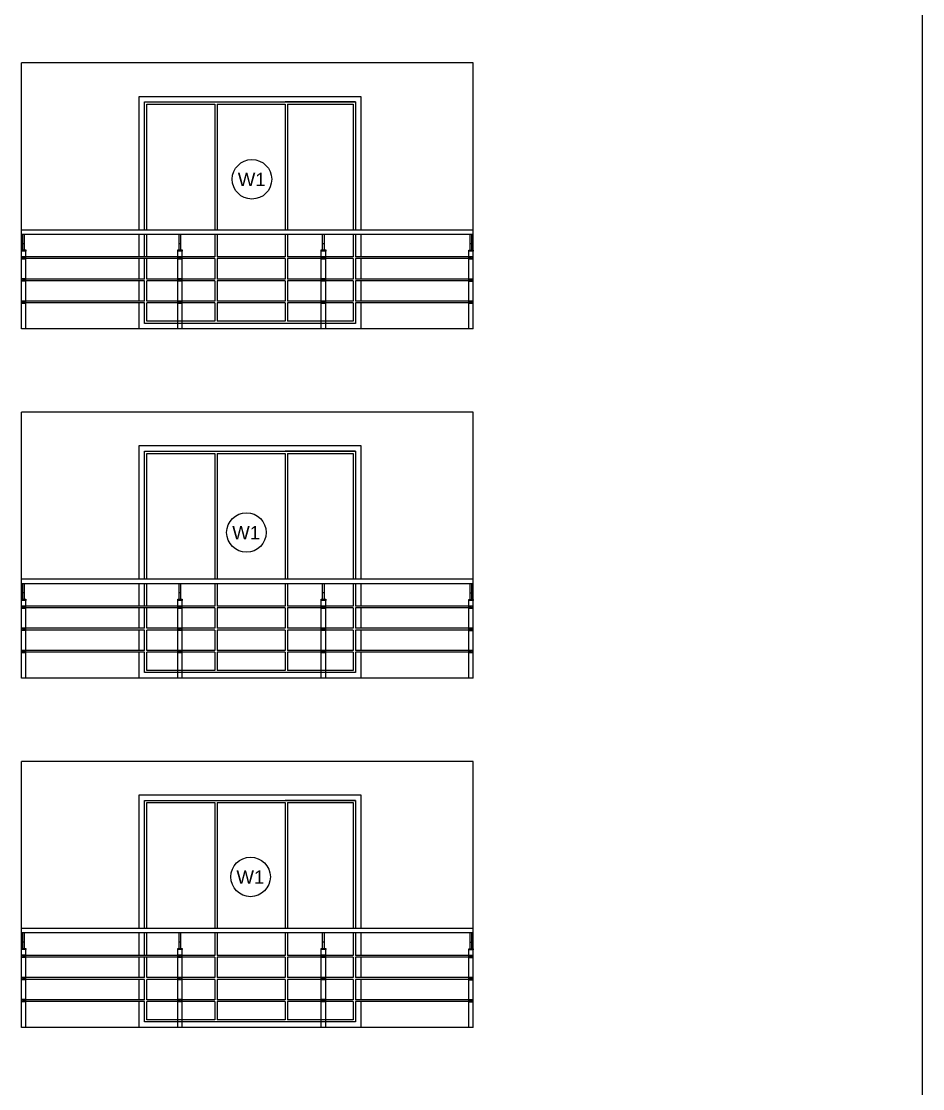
# Model space of a CAD drawing. Header units: millimetres. Extents: x -1932176 to 78768, y -1967 to 1266654.
# Drawn here: x -511898 to -503771, y 486686 to 496312 of the extents above; entities that cross this region are included whole.
import ezdxf

# ---------------------------------------------------------------- set-up
doc = ezdxf.new("R2010")
doc.units = ezdxf.units.MM
doc.layers.add('railing', color=212, linetype='Continuous', lineweight=25)
doc.styles.get("Standard").update_dxf_attribs({"font": 'arial.ttf'})

# ---------------------------------------------------------------- blocks, each defined once
blk = doc.blocks.new('ригеледержатель')
at = {"layer": 'railing', "ltscale": 10}
blk.add_lwpolyline([(148239.9, 1192434.6), (148269.9, 1192434.6), (148269.9, 1192416.6), (148239.9, 1192416.6)], close=True, dxfattribs=at)
blk.add_circle((148254.9, 1192425.6), 3, dxfattribs=at)

msp = doc.modelspace()

# ---------------------------------------------------------------- linework, layer by layer
at = {"ltscale": 30}
for p, q in [((-503771.3111, 480487.50621), (-503771.3111, 507037.50621)), ((-511897.6981, 493537.50621), (-511897.6981, 495937.03521)), ((-507822.6981, 495937.03521), (-511897.6981, 495937.03521)), ((-507822.6981, 493537.50621), (-507822.6981, 495937.03521)), ((-510786.01307, 495585.00621), (-508886.01307, 495585.00621)), ((-510786.01307, 495585.00621), (-510153.01307, 495585.00621)), ((-510153.01307, 495565.00621), (-510153.01307, 494429.53521)), ((-510133.01307, 495565.00621), (-510133.01307, 494429.53521)), ((-508886.01307, 495585.00621), (-509519.01307, 495585.00621)), ((-509519.01307, 495565.00621), (-509519.01307, 494429.53521)), ((-509499.01307, 495565.00621), (-509499.01307, 494429.53521)), ((-508886.01307, 495585.00621), (-508886.01307, 495110.30825)), ((-507822.6981, 494429.53521), (-511897.6981, 494429.53521)), ((-507822.6981, 494389.53521), (-511897.6981, 494389.53521)), ((-510153.01307, 494389.53521), (-510153.01307, 494187.53521)), ((-510133.01307, 494389.53521), (-510133.01307, 494187.53521)), ((-509519.01307, 494389.53521), (-509519.01307, 494187.53521)), ((-509499.01307, 494389.53521), (-509499.01307, 494187.53521)), ((-510153.01307, 494187.53521), (-511897.6981, 494187.53521)), ((-510153.01307, 494171.53521), (-511897.6981, 494171.53521)), ((-510153.01307, 494171.53521), (-510153.01307, 493987.53521)), ((-509519.01307, 494187.53521), (-510133.01307, 494187.53521)), ((-510133.01307, 494171.53521), (-510133.01307, 493987.53521)), ((-509519.01307, 494171.53521), (-510133.01307, 494171.53521)), ((-509519.01307, 494171.53521), (-509519.01307, 493987.53521)), ((-508906.01307, 494187.53521), (-509499.01307, 494187.53521)), ((-509499.01307, 494171.53521), (-509499.01307, 493987.53521)), ((-508906.01307, 494171.53521), (-509499.01307, 494171.53521)), ((-507822.6981, 494187.53521), (-508886.01307, 494187.53521)), ((-507822.6981, 494171.53521), (-508886.01307, 494171.53521)), ((-510786.01307, 493987.53521), (-511897.6981, 493987.53521)), ((-510786.01307, 493971.53521), (-511897.6981, 493971.53521)), ((-510153.01307, 493987.53521), (-510766.01307, 493987.53521)), ((-510153.01307, 493971.53521), (-510766.01307, 493971.53521)), ((-510153.01307, 493971.53521), (-510153.01307, 493787.53521)), ((-509519.01307, 493987.53521), (-510133.01307, 493987.53521)), ((-510133.01307, 493971.53521), (-510133.01307, 493787.53521)), ((-509519.01307, 493971.53521), (-510133.01307, 493971.53521)), ((-509519.01307, 493971.53521), (-509519.01307, 493787.53521)), ((-508906.01307, 493987.53521), (-509499.01307, 493987.53521)), ((-509499.01307, 493971.53521), (-509499.01307, 493787.53521)), ((-508906.01307, 493971.53521), (-509499.01307, 493971.53521)), ((-507822.6981, 493987.53521), (-508886.01307, 493987.53521)), ((-507822.6981, 493971.53521), (-508886.01307, 493971.53521)), ((-510786.01307, 493787.53521), (-511897.6981, 493787.53521)), ((-510786.01307, 493771.53521), (-511897.6981, 493771.53521)), ((-510153.01307, 493787.53521), (-510766.01307, 493787.53521)), ((-510153.01307, 493771.53521), (-510766.01307, 493771.53521)), ((-510153.01307, 493771.53521), (-510153.01307, 493607.50621)), ((-509519.01307, 493787.53521), (-510133.01307, 493787.53521)), ((-510133.01307, 493771.53521), (-510133.01307, 493607.50621)), ((-509519.01307, 493771.53521), (-510133.01307, 493771.53521)), ((-509519.01307, 493771.53521), (-509519.01307, 493607.50621)), ((-508906.01307, 493787.53521), (-509499.01307, 493787.53521)), ((-509499.01307, 493771.53521), (-509499.01307, 493607.50621)), ((-508906.01307, 493771.53521), (-509499.01307, 493771.53521)), ((-507822.6981, 493787.53521), (-508886.01307, 493787.53521)), ((-507822.6981, 493771.53521), (-508886.01307, 493771.53521)), ((-507822.6981, 493537.50621), (-511897.6981, 493537.50621)), ((-511897.6981, 490387.50621), (-511897.6981, 492787.03521)), ((-507822.6981, 492787.03521), (-511897.6981, 492787.03521)), ((-507822.6981, 490387.50621), (-507822.6981, 492787.03521)), ((-510786.01307, 492435.00621), (-508886.01307, 492435.00621)), ((-510786.01307, 492435.00621), (-510153.01307, 492435.00621)), ((-510153.01307, 492415.00621), (-510153.01307, 491279.53521)), ((-510133.01307, 492415.00621), (-510133.01307, 491279.53521)), ((-508886.01307, 492435.00621), (-509519.01307, 492435.00621)), ((-509519.01307, 492415.00621), (-509519.01307, 491279.53521)), ((-509499.01307, 492415.00621), (-509499.01307, 491279.53521)), ((-508886.01307, 492435.00621), (-508886.01307, 491960.30825)), ((-507822.6981, 491279.53521), (-511897.6981, 491279.53521)), ((-507822.6981, 491239.53521), (-511897.6981, 491239.53521)), ((-510153.01307, 491239.53521), (-510153.01307, 491037.53521)), ((-510133.01307, 491239.53521), (-510133.01307, 491037.53521)), ((-509519.01307, 491239.53521), (-509519.01307, 491037.53521)), ((-509499.01307, 491239.53521), (-509499.01307, 491037.53521)), ((-510153.01307, 491037.53521), (-511897.6981, 491037.53521)), ((-509519.01307, 491037.53521), (-510133.01307, 491037.53521)), ((-508906.01307, 491037.53521), (-509499.01307, 491037.53521)), ((-507822.6981, 491037.53521), (-508886.01307, 491037.53521)), ((-510153.01307, 491021.53521), (-511897.6981, 491021.53521)), ((-510153.01307, 491021.53521), (-510153.01307, 490837.53521)), ((-510133.01307, 491021.53521), (-510133.01307, 490837.53521)), ((-509519.01307, 491021.53521), (-510133.01307, 491021.53521)), ((-509519.01307, 491021.53521), (-509519.01307, 490837.53521)), ((-509499.01307, 491021.53521), (-509499.01307, 490837.53521)), ((-508906.01307, 491021.53521), (-509499.01307, 491021.53521)), ((-507822.6981, 491021.53521), (-508886.01307, 491021.53521)), ((-510786.01307, 490837.53521), (-511897.6981, 490837.53521)), ((-510153.01307, 490837.53521), (-510766.01307, 490837.53521)), ((-509519.01307, 490837.53521), (-510133.01307, 490837.53521)), ((-508906.01307, 490837.53521), (-509499.01307, 490837.53521)), ((-507822.6981, 490837.53521), (-508886.01307, 490837.53521)), ((-510786.01307, 490821.53521), (-511897.6981, 490821.53521)), ((-510153.01307, 490821.53521), (-510766.01307, 490821.53521)), ((-510153.01307, 490821.53521), (-510153.01307, 490637.53521)), ((-510133.01307, 490821.53521), (-510133.01307, 490637.53521)), ((-509519.01307, 490821.53521), (-510133.01307, 490821.53521)), ((-509519.01307, 490821.53521), (-509519.01307, 490637.53521)), ((-509499.01307, 490821.53521), (-509499.01307, 490637.53521)), ((-508906.01307, 490821.53521), (-509499.01307, 490821.53521)), ((-507822.6981, 490821.53521), (-508886.01307, 490821.53521)), ((-510786.01307, 490637.53521), (-511897.6981, 490637.53521)), ((-510786.01307, 490621.53521), (-511897.6981, 490621.53521)), ((-510153.01307, 490637.53521), (-510766.01307, 490637.53521)), ((-510153.01307, 490621.53521), (-510766.01307, 490621.53521)), ((-510153.01307, 490621.53521), (-510153.01307, 490457.50621)), ((-509519.01307, 490637.53521), (-510133.01307, 490637.53521)), ((-510133.01307, 490621.53521), (-510133.01307, 490457.50621)), ((-509519.01307, 490621.53521), (-510133.01307, 490621.53521)), ((-509519.01307, 490621.53521), (-509519.01307, 490457.50621)), ((-508906.01307, 490637.53521), (-509499.01307, 490637.53521)), ((-509499.01307, 490621.53521), (-509499.01307, 490457.50621)), ((-508906.01307, 490621.53521), (-509499.01307, 490621.53521)), ((-507822.6981, 490637.53521), (-508886.01307, 490637.53521)), ((-507822.6981, 490621.53521), (-508886.01307, 490621.53521)), ((-507822.6981, 490387.50621), (-511897.6981, 490387.50621)), ((-511897.6981, 487237.50621), (-511897.6981, 489637.03521)), ((-507822.6981, 489637.03521), (-511897.6981, 489637.03521)), ((-507822.6981, 487237.50621), (-507822.6981, 489637.03521)), ((-510786.01307, 489285.00621), (-508886.01307, 489285.00621)), ((-510786.01307, 489285.00621), (-510153.01307, 489285.00621)), ((-510153.01307, 489265.00621), (-510153.01307, 488129.53521)), ((-510133.01307, 489265.00621), (-510133.01307, 488129.53521)), ((-508886.01307, 489285.00621), (-509519.01307, 489285.00621)), ((-509519.01307, 489265.00621), (-509519.01307, 488129.53521)), ((-509499.01307, 489265.00621), (-509499.01307, 488129.53521)), ((-508886.01307, 489285.00621), (-508886.01307, 488810.30825)), ((-507822.6981, 488129.53521), (-511897.6981, 488129.53521)), ((-507822.6981, 488089.53521), (-511897.6981, 488089.53521)), ((-510153.01307, 488089.53521), (-510153.01307, 487887.53521)), ((-510133.01307, 488089.53521), (-510133.01307, 487887.53521)), ((-509519.01307, 488089.53521), (-509519.01307, 487887.53521)), ((-509499.01307, 488089.53521), (-509499.01307, 487887.53521)), ((-510153.01307, 487887.53521), (-511897.6981, 487887.53521)), ((-510153.01307, 487871.53521), (-511897.6981, 487871.53521)), ((-510153.01307, 487871.53521), (-510153.01307, 487687.53521)), ((-509519.01307, 487887.53521), (-510133.01307, 487887.53521)), ((-510133.01307, 487871.53521), (-510133.01307, 487687.53521)), ((-509519.01307, 487871.53521), (-510133.01307, 487871.53521)), ((-509519.01307, 487871.53521), (-509519.01307, 487687.53521)), ((-508906.01307, 487887.53521), (-509499.01307, 487887.53521)), ((-509499.01307, 487871.53521), (-509499.01307, 487687.53521)), ((-508906.01307, 487871.53521), (-509499.01307, 487871.53521)), ((-507822.6981, 487887.53521), (-508886.01307, 487887.53521)), ((-507822.6981, 487871.53521), (-508886.01307, 487871.53521)), ((-510786.01307, 487687.53521), (-511897.6981, 487687.53521)), ((-510786.01307, 487671.53521), (-511897.6981, 487671.53521)), ((-510153.01307, 487687.53521), (-510766.01307, 487687.53521)), ((-510153.01307, 487671.53521), (-510766.01307, 487671.53521)), ((-510153.01307, 487671.53521), (-510153.01307, 487487.53521)), ((-509519.01307, 487687.53521), (-510133.01307, 487687.53521)), ((-510133.01307, 487671.53521), (-510133.01307, 487487.53521)), ((-509519.01307, 487671.53521), (-510133.01307, 487671.53521)), ((-509519.01307, 487671.53521), (-509519.01307, 487487.53521)), ((-508906.01307, 487687.53521), (-509499.01307, 487687.53521)), ((-509499.01307, 487671.53521), (-509499.01307, 487487.53521)), ((-508906.01307, 487671.53521), (-509499.01307, 487671.53521)), ((-507822.6981, 487687.53521), (-508886.01307, 487687.53521)), ((-507822.6981, 487671.53521), (-508886.01307, 487671.53521)), ((-510786.01307, 487487.53521), (-511897.6981, 487487.53521)), ((-510786.01307, 487471.53521), (-511897.6981, 487471.53521)), ((-510153.01307, 487487.53521), (-510766.01307, 487487.53521)), ((-510153.01307, 487471.53521), (-510766.01307, 487471.53521)), ((-510153.01307, 487471.53521), (-510153.01307, 487307.50621)), ((-509519.01307, 487487.53521), (-510133.01307, 487487.53521)), ((-510133.01307, 487471.53521), (-510133.01307, 487307.50621)), ((-509519.01307, 487471.53521), (-510133.01307, 487471.53521)), ((-509519.01307, 487471.53521), (-509519.01307, 487307.50621)), ((-508906.01307, 487487.53521), (-509499.01307, 487487.53521)), ((-509499.01307, 487471.53521), (-509499.01307, 487307.50621)), ((-508906.01307, 487471.53521), (-509499.01307, 487471.53521)), ((-507822.6981, 487487.53521), (-508886.01307, 487487.53521)), ((-507822.6981, 487471.53521), (-508886.01307, 487471.53521)), ((-507822.6981, 487237.50621), (-511897.6981, 487237.50621))]:
    msp.add_line(p, q, dxfattribs=at)
at = {"ltscale": 10}
for p, q in [((-511885.6981, 494249.53521), (-511885.6981, 494389.53521)), ((-511869.6981, 494249.53521), (-511869.6981, 494389.53521)), ((-510474.89886, 494249.53521), (-510474.89886, 494389.53521)), ((-510458.89886, 494249.53521), (-510458.89886, 494389.53521)), ((-509180.99585, 494249.53521), (-509180.99585, 494389.53521)), ((-509164.99585, 494249.53521), (-509164.99585, 494389.53521)), ((-507850.6981, 494247.50621), (-507850.6981, 494389.53521)), ((-507834.6981, 494247.50621), (-507834.6981, 494389.53521)), ((-511897.6981, 494187.53521), (-511897.6981, 494239.53521)), ((-511857.6981, 494187.53521), (-511857.6981, 494239.53521)), ((-510486.89886, 494187.53521), (-510486.89886, 494239.53521)), ((-510446.89886, 494187.53521), (-510446.89886, 494239.53521)), ((-509192.99585, 494187.53521), (-509192.99585, 494239.53521)), ((-509152.99585, 494187.53521), (-509152.99585, 494239.53521)), ((-507862.6981, 494185.50621), (-507862.6981, 494237.50621)), ((-507822.6981, 494185.50621), (-507822.6981, 494237.50621)), ((-511897.6981, 493987.53521), (-511897.6981, 494187.53521)), ((-511857.6981, 493987.53521), (-511857.6981, 494171.53521)), ((-510486.89886, 493987.53521), (-510486.89886, 494187.53521)), ((-510446.89886, 493987.53521), (-510446.89886, 494171.53521)), ((-509192.99585, 493987.53521), (-509192.99585, 494187.53521)), ((-509152.99585, 493987.53521), (-509152.99585, 494171.53521)), ((-507862.6981, 493985.50621), (-507862.6981, 494185.50621)), ((-507822.6981, 493985.50621), (-507822.6981, 494169.50621)), ((-511897.6981, 493787.53521), (-511897.6981, 493987.53521)), ((-511857.6981, 493787.53521), (-511857.6981, 493971.53521)), ((-510486.89886, 493787.53521), (-510486.89886, 493987.53521)), ((-510446.89886, 493787.53521), (-510446.89886, 493971.53521)), ((-509192.99585, 493787.53521), (-509192.99585, 493987.53521)), ((-509152.99585, 493787.53521), (-509152.99585, 493971.53521)), ((-507862.6981, 493785.50621), (-507862.6981, 493985.50621)), ((-507822.6981, 493785.50621), (-507822.6981, 493969.50621)), ((-511897.6981, 493537.50621), (-511897.6981, 493787.53521)), ((-511857.6981, 493539.53521), (-511857.6981, 493771.53521)), ((-510486.89886, 493537.50621), (-510486.89886, 493787.53521)), ((-510446.89886, 493539.53521), (-510446.89886, 493771.53521)), ((-509192.99585, 493537.50621), (-509192.99585, 493787.53521)), ((-509152.99585, 493539.53521), (-509152.99585, 493771.53521)), ((-507862.6981, 493537.50621), (-507862.6981, 493785.50621)), ((-507822.6981, 493537.50621), (-507822.6981, 493769.50621)), ((-511885.6981, 491099.53521), (-511885.6981, 491239.53521)), ((-511869.6981, 491099.53521), (-511869.6981, 491239.53521)), ((-510474.89886, 491099.53521), (-510474.89886, 491239.53521)), ((-510458.89886, 491099.53521), (-510458.89886, 491239.53521)), ((-509180.99585, 491099.53521), (-509180.99585, 491239.53521)), ((-509164.99585, 491099.53521), (-509164.99585, 491239.53521)), ((-507850.6981, 491097.50621), (-507850.6981, 491239.53521)), ((-507834.6981, 491097.50621), (-507834.6981, 491239.53521)), ((-511897.6981, 491037.53521), (-511897.6981, 491089.53521)), ((-511897.6981, 490837.53521), (-511897.6981, 491037.53521)), ((-511857.6981, 491037.53521), (-511857.6981, 491089.53521)), ((-510486.89886, 491037.53521), (-510486.89886, 491089.53521)), ((-510486.89886, 490837.53521), (-510486.89886, 491037.53521)), ((-510446.89886, 491037.53521), (-510446.89886, 491089.53521)), ((-509192.99585, 491037.53521), (-509192.99585, 491089.53521)), ((-509192.99585, 490837.53521), (-509192.99585, 491037.53521)), ((-509152.99585, 491037.53521), (-509152.99585, 491089.53521)), ((-507862.6981, 491035.50621), (-507862.6981, 491087.50621)), ((-507862.6981, 490835.50621), (-507862.6981, 491035.50621)), ((-507822.6981, 491035.50621), (-507822.6981, 491087.50621)), ((-511857.6981, 490837.53521), (-511857.6981, 491021.53521)), ((-510446.89886, 490837.53521), (-510446.89886, 491021.53521)), ((-509152.99585, 490837.53521), (-509152.99585, 491021.53521)), ((-507822.6981, 490835.50621), (-507822.6981, 491019.50621)), ((-511897.6981, 490637.53521), (-511897.6981, 490837.53521)), ((-510486.89886, 490637.53521), (-510486.89886, 490837.53521)), ((-509192.99585, 490637.53521), (-509192.99585, 490837.53521)), ((-511857.6981, 490637.53521), (-511857.6981, 490821.53521)), ((-510446.89886, 490637.53521), (-510446.89886, 490821.53521)), ((-509152.99585, 490637.53521), (-509152.99585, 490821.53521)), ((-507862.6981, 490635.50621), (-507862.6981, 490835.50621)), ((-507822.6981, 490635.50621), (-507822.6981, 490819.50621)), ((-511897.6981, 490387.50621), (-511897.6981, 490637.53521)), ((-511857.6981, 490389.53521), (-511857.6981, 490621.53521)), ((-510486.89886, 490387.50621), (-510486.89886, 490637.53521)), ((-510446.89886, 490389.53521), (-510446.89886, 490621.53521)), ((-509192.99585, 490387.50621), (-509192.99585, 490637.53521)), ((-509152.99585, 490389.53521), (-509152.99585, 490621.53521)), ((-507862.6981, 490387.50621), (-507862.6981, 490635.50621)), ((-507822.6981, 490387.50621), (-507822.6981, 490619.50621)), ((-511885.6981, 487949.53521), (-511885.6981, 488089.53521)), ((-511869.6981, 487949.53521), (-511869.6981, 488089.53521)), ((-510474.89886, 487949.53521), (-510474.89886, 488089.53521)), ((-510458.89886, 487949.53521), (-510458.89886, 488089.53521)), ((-509180.99585, 487949.53521), (-509180.99585, 488089.53521)), ((-509164.99585, 487949.53521), (-509164.99585, 488089.53521)), ((-507850.6981, 487947.50621), (-507850.6981, 488089.53521)), ((-507834.6981, 487947.50621), (-507834.6981, 488089.53521)), ((-511897.6981, 487887.53521), (-511897.6981, 487939.53521)), ((-511897.6981, 487687.53521), (-511897.6981, 487887.53521)), ((-511857.6981, 487887.53521), (-511857.6981, 487939.53521)), ((-511857.6981, 487687.53521), (-511857.6981, 487871.53521)), ((-510486.89886, 487887.53521), (-510486.89886, 487939.53521)), ((-510486.89886, 487687.53521), (-510486.89886, 487887.53521)), ((-510446.89886, 487887.53521), (-510446.89886, 487939.53521)), ((-510446.89886, 487687.53521), (-510446.89886, 487871.53521)), ((-509192.99585, 487887.53521), (-509192.99585, 487939.53521)), ((-509192.99585, 487687.53521), (-509192.99585, 487887.53521)), ((-509152.99585, 487887.53521), (-509152.99585, 487939.53521)), ((-509152.99585, 487687.53521), (-509152.99585, 487871.53521)), ((-507862.6981, 487885.50621), (-507862.6981, 487937.50621)), ((-507862.6981, 487685.50621), (-507862.6981, 487885.50621)), ((-507822.6981, 487885.50621), (-507822.6981, 487937.50621)), ((-507822.6981, 487685.50621), (-507822.6981, 487869.50621)), ((-511897.6981, 487487.53521), (-511897.6981, 487687.53521)), ((-511857.6981, 487487.53521), (-511857.6981, 487671.53521)), ((-510486.89886, 487487.53521), (-510486.89886, 487687.53521)), ((-510446.89886, 487487.53521), (-510446.89886, 487671.53521)), ((-509192.99585, 487487.53521), (-509192.99585, 487687.53521)), ((-509152.99585, 487487.53521), (-509152.99585, 487671.53521)), ((-507862.6981, 487485.50621), (-507862.6981, 487685.50621)), ((-507822.6981, 487485.50621), (-507822.6981, 487669.50621)), ((-511897.6981, 487237.50621), (-511897.6981, 487487.53521)), ((-511857.6981, 487239.53521), (-511857.6981, 487471.53521)), ((-510486.89886, 487237.50621), (-510486.89886, 487487.53521)), ((-510446.89886, 487239.53521), (-510446.89886, 487471.53521)), ((-509192.99585, 487237.50621), (-509192.99585, 487487.53521)), ((-509152.99585, 487239.53521), (-509152.99585, 487471.53521)), ((-507862.6981, 487237.50621), (-507862.6981, 487485.50621)), ((-507822.6981, 487237.50621), (-507822.6981, 487469.50621))]:
    msp.add_line(p, q, dxfattribs=at)
at = {"ltscale": 100}
for p, q in [((-511885.6981, 494309.53521), (-511869.6981, 494309.53521)), ((-510474.89886, 494309.53521), (-510458.89886, 494309.53521)), ((-509180.99585, 494309.53521), (-509164.99585, 494309.53521)), ((-507850.6981, 494307.50621), (-507834.6981, 494307.50621)), ((-511885.6981, 491159.53521), (-511869.6981, 491159.53521)), ((-510474.89886, 491159.53521), (-510458.89886, 491159.53521)), ((-509180.99585, 491159.53521), (-509164.99585, 491159.53521)), ((-507850.6981, 491157.50621), (-507834.6981, 491157.50621)), ((-511885.6981, 488009.53521), (-511869.6981, 488009.53521)), ((-510474.89886, 488009.53521), (-510458.89886, 488009.53521)), ((-509180.99585, 488009.53521), (-509164.99585, 488009.53521)), ((-507850.6981, 488007.50621), (-507834.6981, 488007.50621))]:
    msp.add_line(p, q, dxfattribs=at)
for p, q in [((-511857.6981, 493537.50621), (-511857.6981, 494249.53521)), ((-510446.89886, 493537.50621), (-510446.89886, 494249.53521)), ((-509152.99585, 493537.50621), (-509152.99585, 494249.53521)), ((-507822.6981, 493537.50621), (-507822.6981, 494247.50621)), ((-511857.6981, 490387.50621), (-511857.6981, 491099.53521)), ((-510446.89886, 490387.50621), (-510446.89886, 491099.53521)), ((-509152.99585, 490387.50621), (-509152.99585, 491099.53521)), ((-507822.6981, 490387.50621), (-507822.6981, 491097.50621)), ((-511857.6981, 487237.50621), (-511857.6981, 487949.53521)), ((-510446.89886, 487237.50621), (-510446.89886, 487949.53521)), ((-509152.99585, 487237.50621), (-509152.99585, 487949.53521)), ((-507822.6981, 487237.50621), (-507822.6981, 487947.50621))]:
    msp.add_line(p, q)
at = {"linetype": 'ByBlock', "lineweight": 20}
for p, q in [((-511857.6981, 493537.50621), (-511897.6981, 493537.50621)), ((-510446.89886, 493537.50621), (-510486.89886, 493537.50621)), ((-509152.99585, 493537.50621), (-509192.99585, 493537.50621)), ((-507822.6981, 493537.50621), (-507862.6981, 493537.50621)), ((-511857.6981, 490387.50621), (-511897.6981, 490387.50621)), ((-510446.89886, 490387.50621), (-510486.89886, 490387.50621)), ((-509152.99585, 490387.50621), (-509192.99585, 490387.50621)), ((-507822.6981, 490387.50621), (-507862.6981, 490387.50621)), ((-511857.6981, 487237.50621), (-511897.6981, 487237.50621)), ((-510446.89886, 487237.50621), (-510486.89886, 487237.50621)), ((-509152.99585, 487237.50621), (-509192.99585, 487237.50621)), ((-507822.6981, 487237.50621), (-507862.6981, 487237.50621))]:
    msp.add_line(p, q, dxfattribs=at)
at = {"ltscale": 30}
for points in [[(-510836.01307, 494429.53521), (-510836.01307, 495635.00621), (-508836.01307, 495635.00621), (-508836.01307, 494429.53521)], [(-510786.01307, 494429.53521), (-510786.01307, 495585.00621), (-508886.01307, 495585.00621), (-508886.01307, 494429.53521)], [(-510766.01307, 494429.53521), (-510766.01307, 495565.00621), (-510153.01307, 495565.00621)], [(-510133.01307, 495565.00621), (-509519.01307, 495565.00621)], [(-509499.01307, 495565.00621), (-508906.01307, 495565.00621), (-508906.01307, 494429.53521)], [(-510836.01307, 494187.53521), (-510836.01307, 494389.53521)], [(-510786.01307, 494187.53521), (-510786.01307, 494389.53521)], [(-510766.01307, 494187.53521), (-510766.01307, 494389.53521)], [(-508906.01307, 494389.53521), (-508906.01307, 494187.53521)], [(-508886.01307, 494389.53521), (-508886.01307, 494187.53521)], [(-508836.01307, 494389.53521), (-508836.01307, 494187.53521)], [(-510836.01307, 493987.53521), (-510836.01307, 494171.53521)], [(-510786.01307, 493987.53521), (-510786.01307, 494171.53521)], [(-510766.01307, 493987.53521), (-510766.01307, 494171.53521)], [(-508906.01307, 494171.53521), (-508906.01307, 493987.53521)], [(-508886.01307, 494171.53521), (-508886.01307, 493987.53521)], [(-508836.01307, 494171.53521), (-508836.01307, 493987.53521)], [(-510836.01307, 493787.53521), (-510836.01307, 493971.53521)], [(-510786.01307, 493787.53521), (-510786.01307, 493971.53521)], [(-510766.01307, 493787.53521), (-510766.01307, 493971.53521)], [(-508906.01307, 493971.53521), (-508906.01307, 493787.53521)], [(-508886.01307, 493971.53521), (-508886.01307, 493787.53521)], [(-508836.01307, 493971.53521), (-508836.01307, 493787.53521)], [(-510836.01307, 493537.50621), (-510836.01307, 493771.53521)], [(-508886.01307, 493771.53521), (-508886.01307, 493587.50621), (-510786.01307, 493587.50621), (-510786.01307, 493771.53521)], [(-510153.01307, 493607.50621), (-510766.01307, 493607.50621), (-510766.01307, 493771.53521)], [(-508906.01307, 493771.53521), (-508906.01307, 493607.50621), (-509499.01307, 493607.50621)], [(-508836.01307, 493771.53521), (-508836.01307, 493537.50621)], [(-509519.01307, 493607.50621), (-510133.01307, 493607.50621)], [(-510836.01307, 491279.53521), (-510836.01307, 492485.00621), (-508836.01307, 492485.00621), (-508836.01307, 491279.53521)], [(-510786.01307, 491279.53521), (-510786.01307, 492435.00621), (-508886.01307, 492435.00621), (-508886.01307, 491279.53521)], [(-510766.01307, 491279.53521), (-510766.01307, 492415.00621), (-510153.01307, 492415.00621)], [(-510133.01307, 492415.00621), (-509519.01307, 492415.00621)], [(-509499.01307, 492415.00621), (-508906.01307, 492415.00621), (-508906.01307, 491279.53521)], [(-510836.01307, 491037.53521), (-510836.01307, 491239.53521)], [(-510786.01307, 491037.53521), (-510786.01307, 491239.53521)], [(-510766.01307, 491037.53521), (-510766.01307, 491239.53521)], [(-508906.01307, 491239.53521), (-508906.01307, 491037.53521)], [(-508886.01307, 491239.53521), (-508886.01307, 491037.53521)], [(-508836.01307, 491239.53521), (-508836.01307, 491037.53521)], [(-510836.01307, 490837.53521), (-510836.01307, 491021.53521)], [(-510786.01307, 490837.53521), (-510786.01307, 491021.53521)], [(-510766.01307, 490837.53521), (-510766.01307, 491021.53521)], [(-508906.01307, 491021.53521), (-508906.01307, 490837.53521)], [(-508886.01307, 491021.53521), (-508886.01307, 490837.53521)], [(-508836.01307, 491021.53521), (-508836.01307, 490837.53521)], [(-510836.01307, 490637.53521), (-510836.01307, 490821.53521)], [(-510786.01307, 490637.53521), (-510786.01307, 490821.53521)], [(-510766.01307, 490637.53521), (-510766.01307, 490821.53521)], [(-508906.01307, 490821.53521), (-508906.01307, 490637.53521)], [(-508886.01307, 490821.53521), (-508886.01307, 490637.53521)], [(-508836.01307, 490821.53521), (-508836.01307, 490637.53521)], [(-510836.01307, 490387.50621), (-510836.01307, 490621.53521)], [(-508886.01307, 490621.53521), (-508886.01307, 490437.50621), (-510786.01307, 490437.50621), (-510786.01307, 490621.53521)], [(-510153.01307, 490457.50621), (-510766.01307, 490457.50621), (-510766.01307, 490621.53521)], [(-508906.01307, 490621.53521), (-508906.01307, 490457.50621), (-509499.01307, 490457.50621)], [(-508836.01307, 490621.53521), (-508836.01307, 490387.50621)], [(-509519.01307, 490457.50621), (-510133.01307, 490457.50621)], [(-510836.01307, 488129.53521), (-510836.01307, 489335.00621), (-508836.01307, 489335.00621), (-508836.01307, 488129.53521)], [(-510786.01307, 488129.53521), (-510786.01307, 489285.00621), (-508886.01307, 489285.00621), (-508886.01307, 488129.53521)], [(-510766.01307, 488129.53521), (-510766.01307, 489265.00621), (-510153.01307, 489265.00621)], [(-510133.01307, 489265.00621), (-509519.01307, 489265.00621)], [(-509499.01307, 489265.00621), (-508906.01307, 489265.00621), (-508906.01307, 488129.53521)], [(-510836.01307, 487887.53521), (-510836.01307, 488089.53521)], [(-510786.01307, 487887.53521), (-510786.01307, 488089.53521)], [(-510766.01307, 487887.53521), (-510766.01307, 488089.53521)], [(-508906.01307, 488089.53521), (-508906.01307, 487887.53521)], [(-508886.01307, 488089.53521), (-508886.01307, 487887.53521)], [(-508836.01307, 488089.53521), (-508836.01307, 487887.53521)], [(-510836.01307, 487687.53521), (-510836.01307, 487871.53521)], [(-510786.01307, 487687.53521), (-510786.01307, 487871.53521)], [(-510766.01307, 487687.53521), (-510766.01307, 487871.53521)], [(-508906.01307, 487871.53521), (-508906.01307, 487687.53521)], [(-508886.01307, 487871.53521), (-508886.01307, 487687.53521)], [(-508836.01307, 487871.53521), (-508836.01307, 487687.53521)], [(-510836.01307, 487487.53521), (-510836.01307, 487671.53521)], [(-510786.01307, 487487.53521), (-510786.01307, 487671.53521)], [(-510766.01307, 487487.53521), (-510766.01307, 487671.53521)], [(-508906.01307, 487671.53521), (-508906.01307, 487487.53521)], [(-508886.01307, 487671.53521), (-508886.01307, 487487.53521)], [(-508836.01307, 487671.53521), (-508836.01307, 487487.53521)], [(-510836.01307, 487237.50621), (-510836.01307, 487471.53521)], [(-508886.01307, 487471.53521), (-508886.01307, 487287.50621), (-510786.01307, 487287.50621), (-510786.01307, 487471.53521)], [(-510153.01307, 487307.50621), (-510766.01307, 487307.50621), (-510766.01307, 487471.53521)], [(-508906.01307, 487471.53521), (-508906.01307, 487307.50621), (-509499.01307, 487307.50621)], [(-508836.01307, 487471.53521), (-508836.01307, 487237.50621)], [(-509519.01307, 487307.50621), (-510133.01307, 487307.50621)]]:
    msp.add_lwpolyline(points, dxfattribs=at)
at = {"ltscale": 10}
for points in [[(-511897.6981, 494249.53521), (-511857.6981, 494249.53521), (-511857.6981, 494239.53521), (-511897.6981, 494239.53521)], [(-510486.89886, 494249.53521), (-510446.89886, 494249.53521), (-510446.89886, 494239.53521), (-510486.89886, 494239.53521)], [(-509192.99585, 494249.53521), (-509152.99585, 494249.53521), (-509152.99585, 494239.53521), (-509192.99585, 494239.53521)], [(-507862.6981, 494247.50621), (-507822.6981, 494247.50621), (-507822.6981, 494237.50621), (-507862.6981, 494237.50621)], [(-511897.6981, 491099.53521), (-511857.6981, 491099.53521), (-511857.6981, 491089.53521), (-511897.6981, 491089.53521)], [(-510486.89886, 491099.53521), (-510446.89886, 491099.53521), (-510446.89886, 491089.53521), (-510486.89886, 491089.53521)], [(-509192.99585, 491099.53521), (-509152.99585, 491099.53521), (-509152.99585, 491089.53521), (-509192.99585, 491089.53521)], [(-507862.6981, 491097.50621), (-507822.6981, 491097.50621), (-507822.6981, 491087.50621), (-507862.6981, 491087.50621)], [(-511897.6981, 487949.53521), (-511857.6981, 487949.53521), (-511857.6981, 487939.53521), (-511897.6981, 487939.53521)], [(-510486.89886, 487949.53521), (-510446.89886, 487949.53521), (-510446.89886, 487939.53521), (-510486.89886, 487939.53521)], [(-509192.99585, 487949.53521), (-509152.99585, 487949.53521), (-509152.99585, 487939.53521), (-509192.99585, 487939.53521)], [(-507862.6981, 487947.50621), (-507822.6981, 487947.50621), (-507822.6981, 487937.50621), (-507862.6981, 487937.50621)]]:
    msp.add_lwpolyline(points, close=True, dxfattribs=at)
at = {"color": 252, "ltscale": 30}
for centre in [(-509818.32519, 494887.15536), (-509868.4713, 491701.51138), (-509830.76143, 488595.2307)]:
    msp.add_circle(centre, 178.13957, dxfattribs=at)

# ---------------------------------------------------------------- block references
at = {"xscale": -1}
for p in [(-363622.80623, -698246.07451), (-362212.00699, -698246.07451), (-360918.10398, -698246.07451), (-359587.80623, -698248.10351), (-363622.80623, -698446.07451), (-362212.00699, -698446.07451), (-360918.10398, -698446.07451), (-359587.80623, -698448.10351), (-363622.80623, -698646.07451), (-362212.00699, -698646.07451), (-360918.10398, -698646.07451), (-359587.80623, -698648.10351), (-363622.80623, -701396.07451), (-362212.00699, -701396.07451), (-360918.10398, -701396.07451), (-359587.80623, -701398.10351), (-363622.80623, -701596.07451), (-362212.00699, -701596.07451), (-360918.10398, -701596.07451), (-359587.80623, -701598.10351), (-363622.80623, -701796.07451), (-362212.00699, -701796.07451), (-360918.10398, -701796.07451), (-359587.80623, -701798.10351), (-363622.80623, -704546.07451), (-362212.00699, -704546.07451), (-360918.10398, -704546.07451), (-359587.80623, -704548.10351), (-363622.80623, -704746.07451), (-362212.00699, -704746.07451), (-360918.10398, -704746.07451), (-359587.80623, -704748.10351), (-363622.80623, -704946.07451), (-362212.00699, -704946.07451), (-360918.10398, -704946.07451), (-359587.80623, -704948.10351)]:
    msp.add_blockref('ригеледержатель', p, dxfattribs=at)

# ---------------------------------------------------------------- texts
at = {"color": 252, "transparency": 16777216, "char_height": 120, "attachment_point": 1}
for insert in [(-509946.12184, 494945.73127), (-509996.26794, 491760.08729), (-509958.55807, 488653.8066)]:
    msp.add_mtext_dynamic_manual_height_columns('W1', width=74.86437, gutter_width=11139.68641, heights=[0], dxfattribs=dict(at, insert=insert))

doc.saveas('drawing.dxf')
